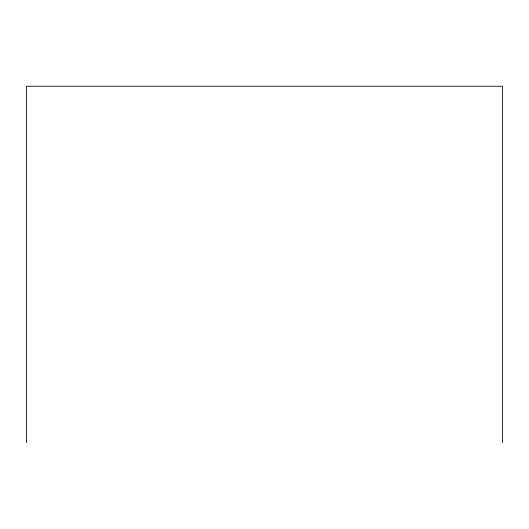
<?xml version="1.0" encoding="UTF-8"?>
<svg xmlns="http://www.w3.org/2000/svg" width="529" height="529" viewBox="0 0 529 529"><rect width="100%" height="100%" fill="white"/><g stroke="black" fill="none" stroke-linecap="round" stroke-linejoin="round"><path stroke-width="0.79" d="M502.55 442.747L502.55 86.253L26.45 86.253L26.45 442.747"/></g></svg>
